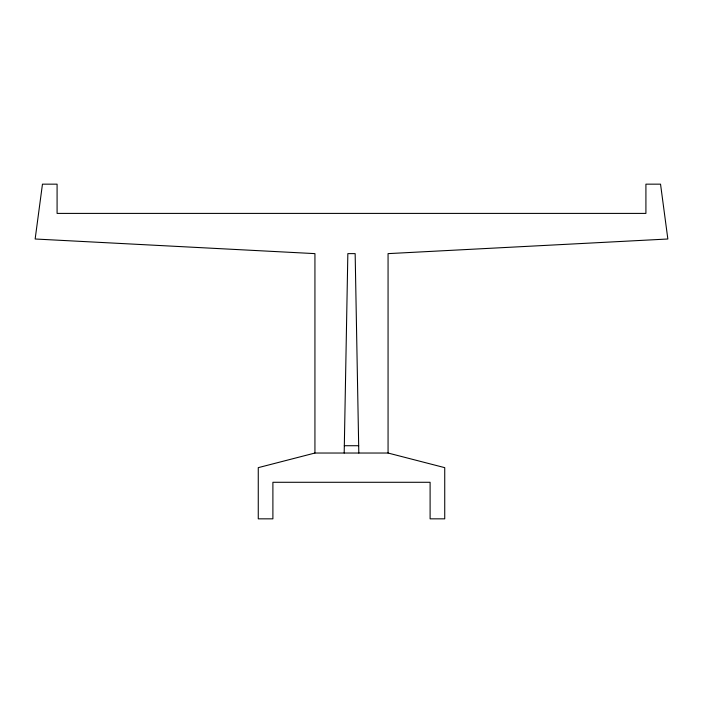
<?xml version="1.0" encoding="UTF-8"?>
<svg xmlns="http://www.w3.org/2000/svg" width="703" height="703" viewBox="0 0 703 703"><rect width="100%" height="100%" fill="white"/><g stroke="black" fill="none" stroke-linecap="round" stroke-linejoin="round"><path stroke-width="1.05" d="M344.189 453.031L347.844 253.625L355.156 253.625L358.811 453.031M314.935 453.031L258.265 467.653L258.265 518.84L272.896 518.84L272.896 482.284L430.104 482.284L430.104 518.84L444.735 518.84L444.735 467.653L388.065 453.031L314.935 453.031L314.935 253.625L35.15 239.002L42.461 184.16L57.084 184.16L57.084 213.404L645.916 213.404L645.916 184.16L660.539 184.16L667.85 239.002L388.065 253.625L388.065 453.031M344.321 445.72L358.679 445.72"/></g></svg>
